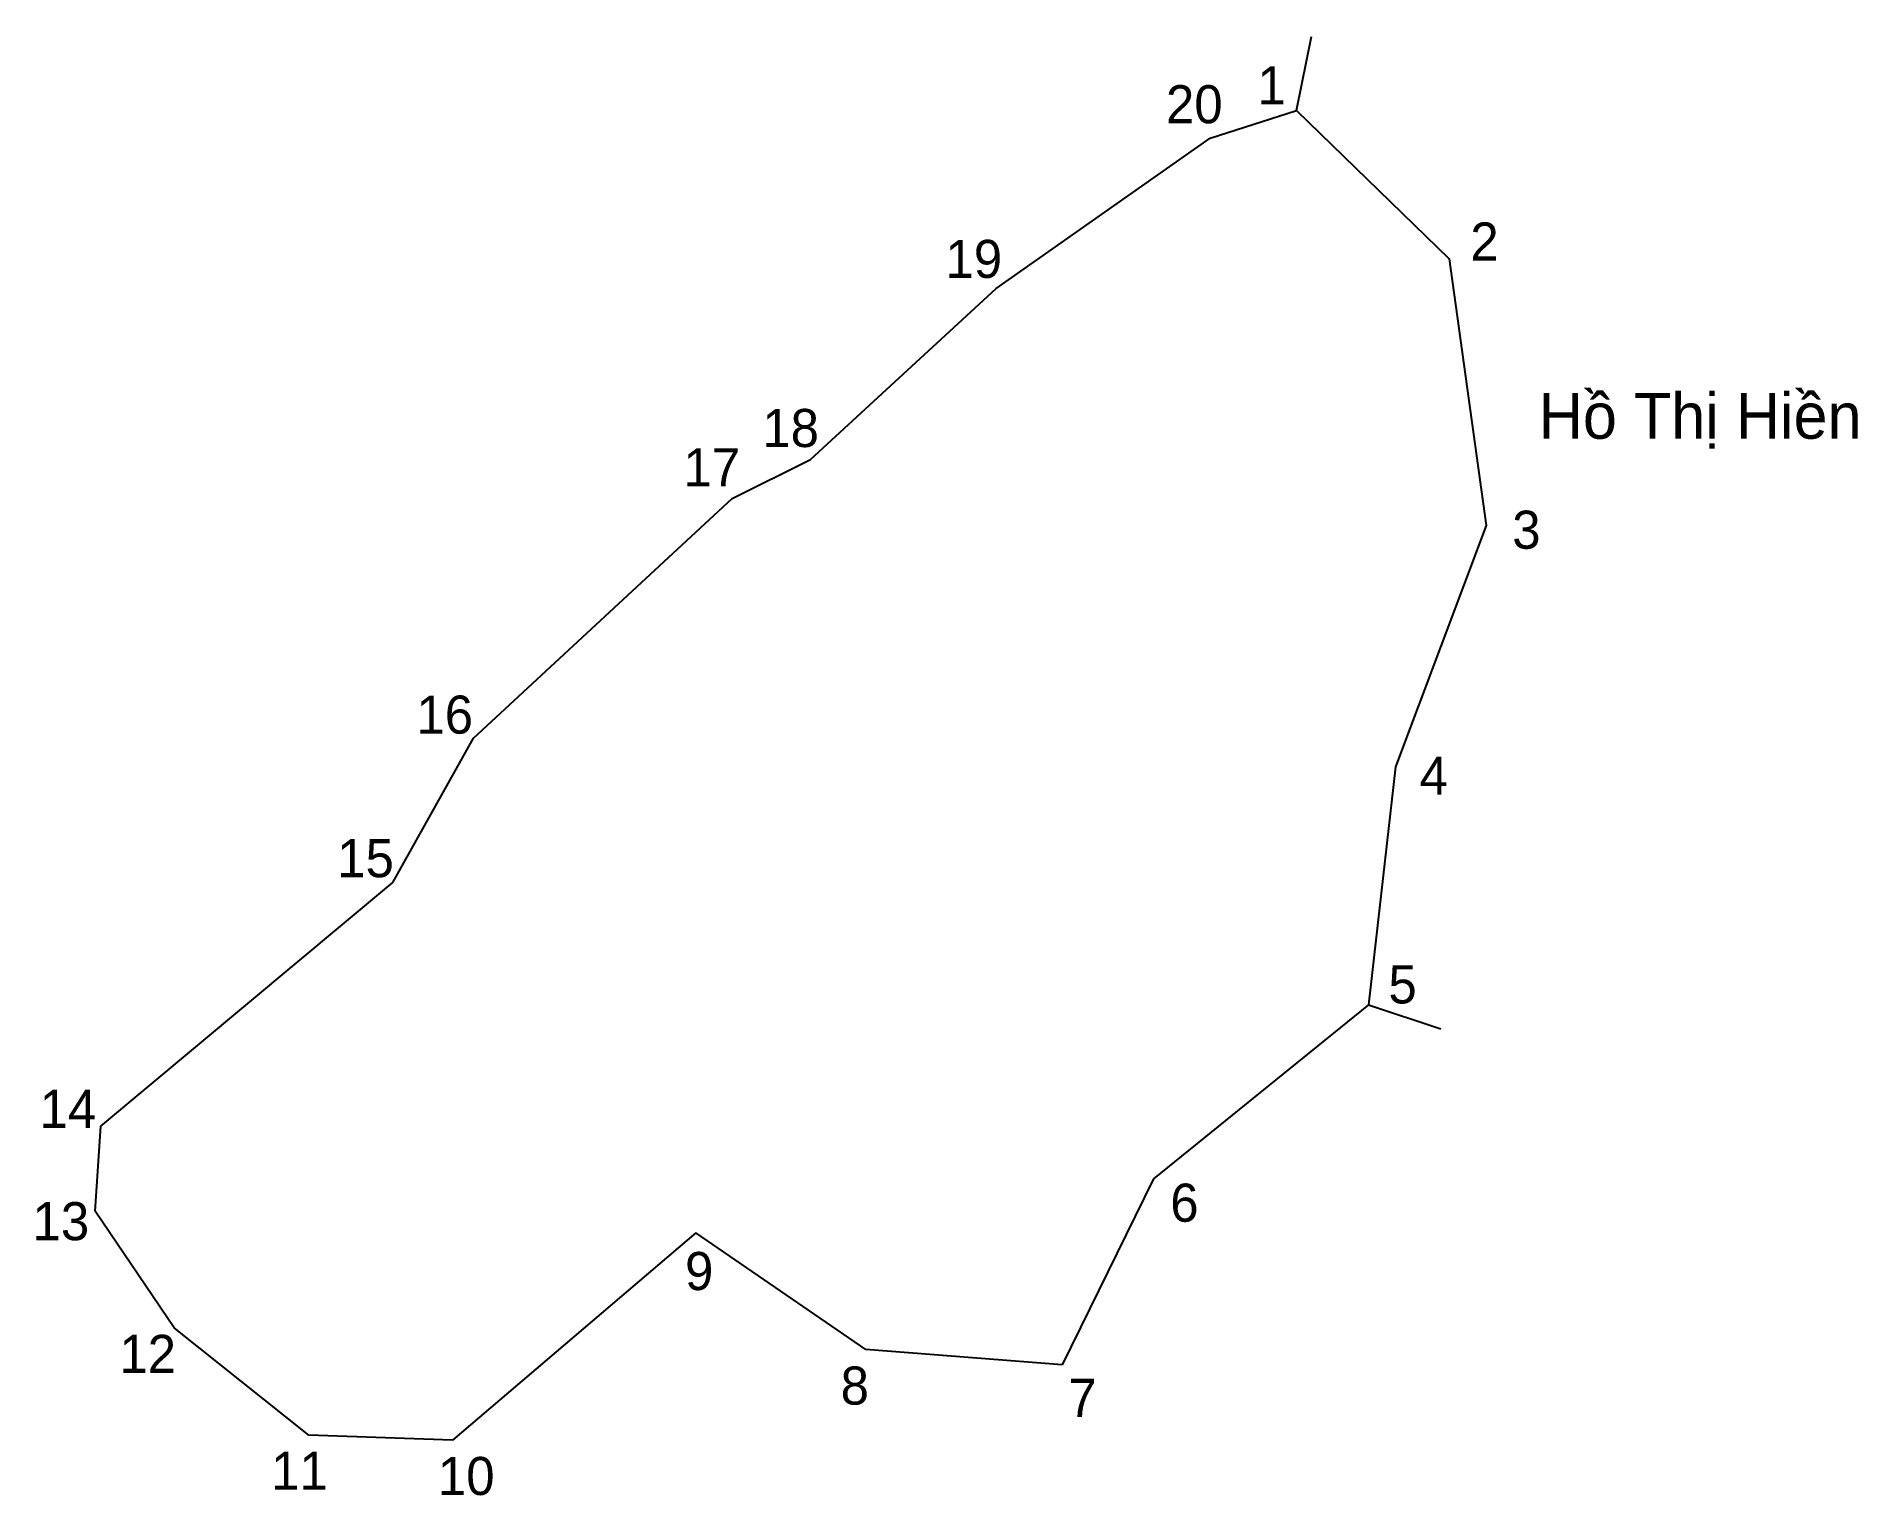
# Model space of a CAD drawing. Extents: x 549785 to 550002, y 1825831 to 1826005.
import ezdxf

# ---------------------------------------------------------------- set-up
doc = ezdxf.new("R2010")
doc.units = 0
for name, color, linetype in [('CanhThua', 7, 'Continuous'), ('RauThua', 7, 'Continuous'), ('SoHieuDinhThua', 7, 'Continuous'), ('TenChuLanCan', 7, 'Continuous')]:
    doc.layers.add(name, color=color, linetype=linetype)

msp = doc.modelspace()

# ---------------------------------------------------------------- linework, layer by layer
at = {"layer": 'CanhThua'}
for p, q in [((549924.47, 1825992.62), (549934.76, 1825995.91)), ((549934.76, 1825995.91), (549952.97, 1825978.27)), ((549899, 1825974.71), (549924.47, 1825992.62)), ((549952.97, 1825978.27), (549957.36, 1825946.49)), ((549876.87, 1825954.36), (549899, 1825974.71)), ((549867.52, 1825949.69), (549876.87, 1825954.36)), ((549836.72, 1825921.14), (549867.52, 1825949.69)), ((549957.36, 1825946.49), (549946.58, 1825917.73)), ((549827.12, 1825903.94), (549836.72, 1825921.14)), ((549946.58, 1825917.73), (549943.35, 1825889.35)), ((549792.31, 1825874.92), (549827.12, 1825903.94)), ((549943.35, 1825889.35), (549917.73, 1825868.62)), ((549791.64, 1825864.78), (549792.31, 1825874.92)), ((549917.73, 1825868.62), (549906.86, 1825846.48)), ((549801.07, 1825850.87), (549791.64, 1825864.78)), ((549863.21, 1825862.19), (549834.22, 1825837.51)), ((549883.45, 1825848.29), (549863.21, 1825862.19)), ((549817.12, 1825838.11), (549801.07, 1825850.87)), ((549906.86, 1825846.48), (549883.45, 1825848.29)), ((549834.22, 1825837.51), (549817.12, 1825838.11))]:
    msp.add_line(p, q, dxfattribs=at)
at = {"layer": 'RauThua'}
for p, q in [((549934.76, 1825995.91), (549936.54, 1826004.76)), ((549943.35, 1825889.35), (549951.96, 1825886.5))]:
    msp.add_line(p, q, dxfattribs=at)

# ---------------------------------------------------------------- texts
at = {"layer": 'SoHieuDinhThua'}
for s, height, p in [('1', 4.54, (549930.11, 1825996.66)), ('20', 4.539, (549919.22, 1825994.41)), ('2', 4.54, (549955.48, 1825978.05)), ('19', 4.539, (549892.95, 1825975.98)), ('18', 4.539, (549871.13, 1825955.83)), ('17', 4.539, (549861.74, 1825951.15)), ('3', 4.54, (549960.47, 1825943.71)), ('16', 4.539, (549829.92, 1825921.68)), ('4', 4.54, (549949.43, 1825914.4)), ('15', 4.539, (549820.49, 1825904.57)), ('5', 4.54, (549945.72, 1825889.53)), ('14', 4.539, (549785.03, 1825874.7)), ('6', 4.54, (549919.73, 1825863.52)), ('13', 4.539, (549784.19, 1825861.32)), ('9', 4.54, (549861.92, 1825855.38)), ('12', 4.539, (549794.53, 1825845.51)), ('8', 4.54, (549880.46, 1825841.73)), ('7', 4.54, (549907.59, 1825840.27)), ('11', 4.539, (549812.61, 1825831.58)), ('10', 4.539, (549832.48, 1825830.96))]:
    msp.add_text(s, height=height, dxfattribs=at).set_placement(p)
at = {"layer": 'TenChuLanCan'}
msp.add_text('Hồ Thị Hiền', height=5.4472, dxfattribs=at).set_placement((549963.63, 1825956.82))

doc.saveas('drawing.dxf')
